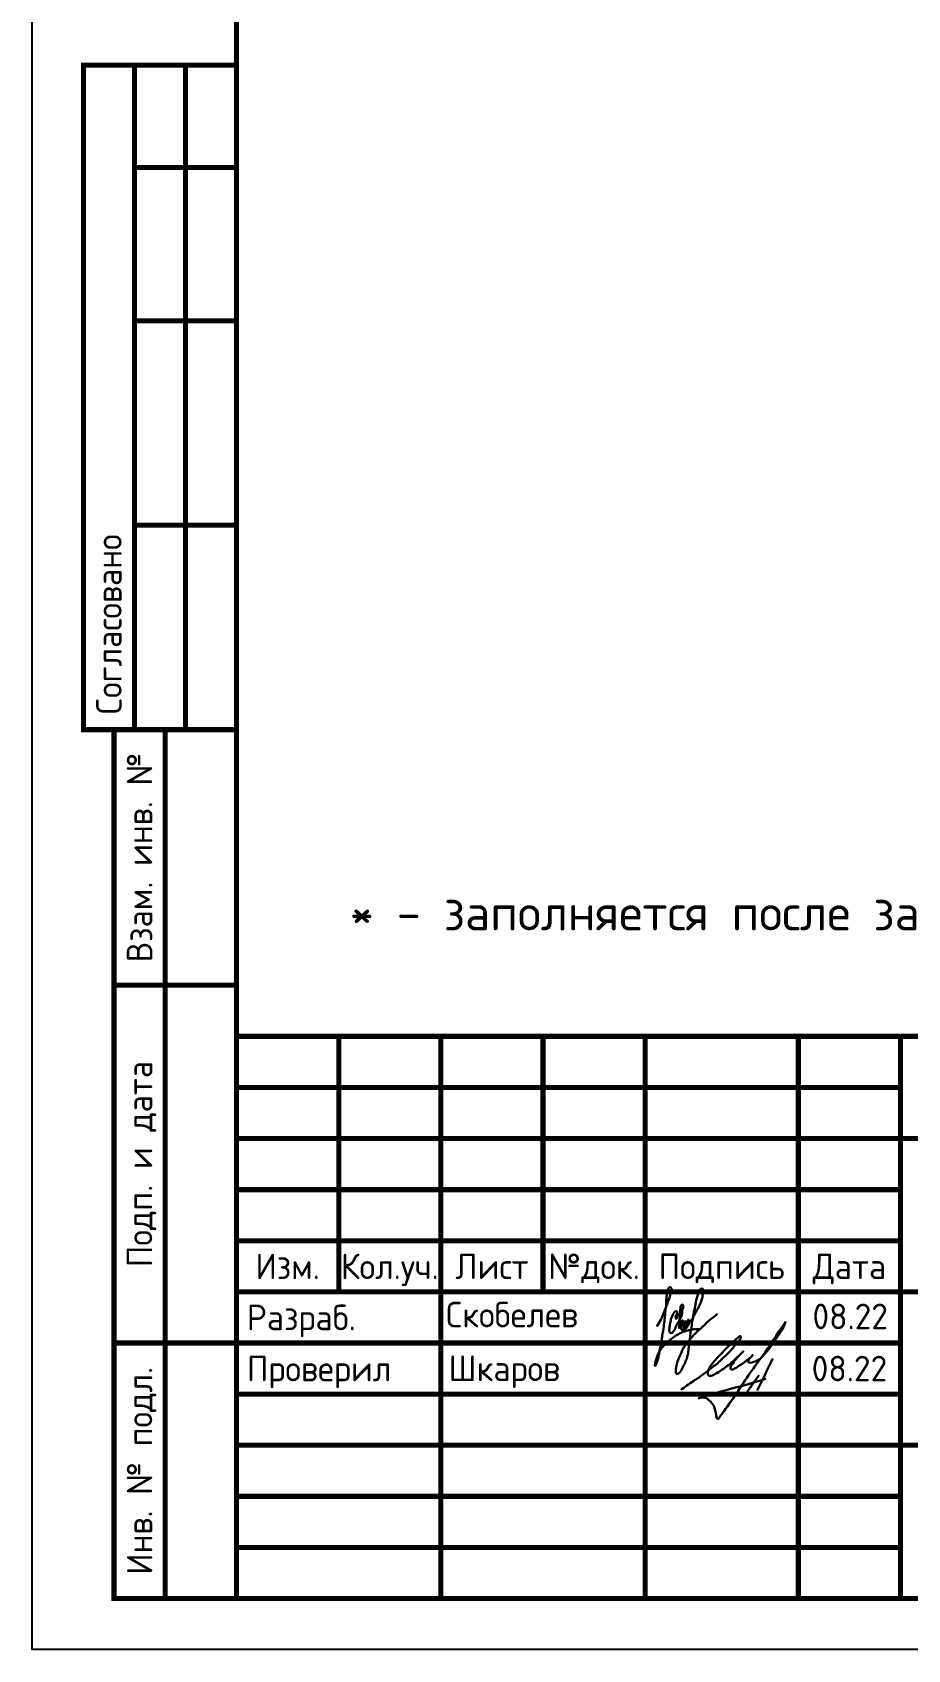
# Model space of a CAD drawing. Header units: millimetres. Extents: x 2079 to 5812, y 229 to 1012.
# Drawn here: x 4568.3 to 4654, y 228.9 to 387.1 of the extents above; entities that cross this region are included whole.
import ezdxf
from ezdxf.enums import TextEntityAlignment as Align

# ---------------------------------------------------------------- set-up
doc = ezdxf.new("R2010")
doc.units = ezdxf.units.MM
doc.layers.add('M-EQPM', color=50, linetype='Continuous', lineweight=18)
doc.styles.add('-ISOCPEUR-', font='isocpeur.ttf')
doc.styles.get("Standard").update_dxf_attribs({"font": 'GOST Common.ttf'})

# ---------------------------------------------------------------- blocks, each defined once
blk = doc.blocks.new('*U126')
blk.add_lwpolyline([(0, 0), (210, 0), (210, -297), (0, -297)], close=True)
at = {"const_width": 0.5}
blk.add_lwpolyline([(20, -5), (205, -5), (205, -292), (20, -292)], close=True, dxfattribs=at)
for points in [[(20, -207), (5, -207), (5, -142), (20, -142)], [(10, -142), (10, -207)], [(15, -142), (15, -207)], [(10, -152), (20, -152)], [(10, -167), (20, -167)], [(10, -187), (20, -187)], [(20, -292), (8, -292), (8, -207), (20, -207)], [(13, -207), (13, -292)], [(8, -232), (20, -232)], [(20, -292), (20, -237), (205, -237)], [(30, -237), (30, -262)], [(40, -237), (40, -292)], [(50, -237), (50, -262)], [(60, -237), (60, -292)], [(75, -237), (75, -292)], [(85, -237), (85, -292)], [(20, -242), (85, -242)], [(20, -247), (85, -247)], [(85, -247), (205, -247)], [(20, -252), (85, -252)], [(20, -257), (85, -257)], [(20, -262), (205, -262)], [(8, -267), (20, -267)], [(20, -267), (85, -267)], [(20, -272), (85, -272)], [(20, -277), (85, -277)], [(85, -277), (205, -277)], [(20, -282), (85, -282)], [(20, -287), (85, -287)]]:
    blk.add_lwpolyline(points, dxfattribs=at)
blk.add_text('Согласовано', height=2.5, rotation=90).set_placement((7.5, -205.5), align=Align.MIDDLE_LEFT)
for s, p in [('Взам. инв. №', (10.5, -219.5)), ('Подп. и дата', (10.5, -249.5)), ('Инв. № подл.', (10.5, -279.5))]:
    blk.add_text(s, height=2.5, rotation=90).set_placement(p, align=Align.MIDDLE_CENTER)
for s, p in [('Изм.', (25, -259.5)), ('Кол.уч.', (35, -259.5)), ('Лист', (45, -259.5)), ('№док.', (55, -259.5)), ('Подпись', (67.5, -259.5)), ('Дата', (80, -259.5))]:
    blk.add_text(s, height=2.5).set_placement(p, align=Align.MIDDLE_CENTER)
for s, p in [('Разраб.', (21, -264.5)), ('Проверил', (21, -269.5))]:
    blk.add_text(s, height=2.5).set_placement(p, align=Align.MIDDLE_LEFT)
blk.add_attdef('РАЗРАБОТАЛ', text='', height=2.5).set_placement((40.5, -264.22), align=Align.MIDDLE_LEFT)
at = {"flags": 8}
for tag, height, p in [('ДАТА', 2.5, (80.07, -264.4)), ('ЛИСТ', 3, (176.39, -271.92)), ('ЛИСТОВ', 3, (193.89, -271.92)), ('ФОРМАТ', 3, (170.97, -294.75))]:
    blk.add_attdef(tag, text='', height=height, dxfattribs=at).set_placement(p, align=Align.MIDDLE_CENTER)
blk.add_attdef('ПРОВЕРИЛ', (40.75, -270.73), '', height=2.5)
for tag, p in [('ТЕПЛОВЫЕ_СЕТИ_001', (106.44, -271)), ('ИМЯ_ЧЕРТЕЖА_001', (108.09, -285.55))]:
    blk.add_attdef(tag, p, '', height=3, dxfattribs=at)
blk = doc.blocks.new('Skobelev')
at = {"color": 177, "lineweight": 30, "true_color": 0x293189}
for points in [[(-1.68, -0.45), (-1.4, 0.04), (-1.22, 0.44), (-1.09, 0.78), (-1, 1.03), (-0.84, 1.44), (-0.74, 1.72), (-0.66, 2.01), (-0.6, 2.25), (-0.63, 2.46), (-0.71, 2.49), (-0.8, 2.44), (-0.87, 2.29), (-0.92, 2.05), (-0.97, 1.72), (-0.98, 1.38), (-1, 1.03), (-1.06, 0.66), (-1.08, 0.32), (-1.14, -0.18), (-1.22, -0.78), (-1.3, -1.21), (-1.35, -1.71), (-1.46, -2.17), (-1.52, -2.5), (-1.59, -2.81), (-1.65, -3.01), (-1.72, -3.2), (-1.78, -3.36), (-1.81, -3.4), (-1.83, -3.37), (-1.82, -3.24), (-1.79, -3.08), (-1.71, -2.85), (-1.66, -2.67), (-1.56, -2.43), (-1.36, -2.11), (-1.14, -1.87), (-0.64, -1.39), (-0.06, -1.01), (0.2, -0.88), (0.45, -0.79), (0.8, -0.7), (1.15, -0.64), (1.5, -0.65)], [(-0.21, 0.42), (-0.23, 0.43), (-0.26, 0.38), (-0.27, 0.3), (-0.27, 0.19), (-0.26, 0.12), (-0.2, 0.17), (-0.17, 0.3), (-0.15, 0.42), (-0.16, 0.56), (-0.21, 0.69), (-0.34, 0.65), (-0.44, 0.53), (-0.55, 0.31), (-0.63, 0.09), (-0.66, -0.09), (-0.71, -0.29), (-0.74, -0.51), (-0.76, -0.67), (-0.75, -0.82), (-0.67, -0.93), (-0.57, -0.93), (-0.43, -0.79), (-0.32, -0.59), (-0.21, -0.35), (-0.02, -0.02), (0.06, 0.12), (0.11, 0.23), (0.19, 0.45), (0.2, 0.67), (0.23, 0.85), (0.29, 1.09), (0.2, 1.19), (0.17, 1.17), (0.11, 1.08), (0.08, 0.9), (0.05, 0.69), (0.04, 0.41), (0.01, -0.02), (0.01, -0.21), (0, -0.33), (-0.02, -0.56), (0.01, -0.45), (0.06, -0.41), (0.17, -0.34), (0.24, -0.24), (0.29, -0.12), (0.28, -0.02), (0.21, 0), (0.17, -0.14), (0.14, -0.26), (0.12, -0.4), (0.1, -0.5), (0.12, -0.6), (0.17, -0.68), (0.27, -0.69), (0.34, -0.56), (0.41, -0.42), (0.47, -0.3), (0.5, -0.17), (0.47, -0.07), (0.43, -0.07), (0.39, -0.1), (0.35, -0.2), (0.32, -0.32), (0.3, -0.46), (0.3, -0.55), (0.31, -0.64), (0.36, -0.67), (0.42, -0.65), (0.47, -0.6), (0.51, -0.51), (0.56, -0.41), (0.59, -0.31), (0.63, -0.2), (0.67, -0.11), (0.71, -0.01), (0.69, 0.04), (0.63, 0.03), (0.59, -0.04), (0.55, -0.13), (0.53, -0.2), (0.5, -0.3), (0.47, -0.4), (0.48, -0.47), (0.49, -0.54), (0.54, -0.55), (0.57, -0.48), (0.66, -0.35), (0.74, -0.17), (0.91, 0.06), (1.03, 0.25), (1.16, 0.48), (1.26, 0.66), (1.37, 0.87), (1.48, 1.07), (1.58, 1.31), (1.69, 1.6), (1.74, 1.88), (1.77, 2.12), (1.74, 2.38), (1.68, 2.4), (1.55, 2.32), (1.46, 2.17), (1.39, 1.94), (1.28, 1.6), (1.22, 1.32), (1.18, 1.03), (1.07, 0.58), (1.04, 0.34), (0.95, -0.07), (0.92, -0.36), (0.82, -0.98), (0.78, -1.51), (0.68, -2.13), (0.63, -2.56), (0.55, -2.82), (0.43, -3.16), (0.2, -3.59), (-0.03, -3.94), (-0.24, -3.97), (-0.27, -3.76), (-0.24, -3.49), (-0.14, -3.06), (0.06, -2.58), (0.34, -2), (0.65, -1.6), (1.06, -1.1), (1.63, -0.57), (2.11, -0.11), (2.86, 0.49)]]:
    blk.add_spline(points, degree=3, dxfattribs=at)
blk = doc.blocks.new('подпись')
at = {"lineweight": 30}
for points in [[(-0.82, -1.23), (-0.21, -0.8), (0.43, -0.36), (0.86, -0.08), (1.32, 0.25), (2, 0.77), (2.8, 1.4), (3.27, 1.83), (3.84, 2.36), (4.46, 3.07), (5.01, 3.73), (5.08, 3.95), (5.01, 4.03), (4.91, 4), (4.76, 3.88), (4.33, 3.49), (3.4, 2.58), (2.34, 1.43), (1.83, 0.48), (1.87, 0.23), (1.99, 0.16), (2.17, 0.16), (2.41, 0.25), (3.02, 0.6), (3.71, 1.09), (4.34, 1.62), (5.32, 2.55), (4.75, 1.98), (4.27, 1.36), (4.08, 1.05), (4.07, 0.85), (4.11, 0.78), (4.25, 0.78), (4.42, 0.84), (4.78, 1.05), (5.16, 1.3), (5.47, 1.51), (5.72, 1.73), (6.05, 1.99), (6.23, 2.18), (5.94, 1.88), (5.8, 1.63), (5.8, 1.5), (5.89, 1.44), (6.13, 1.46), (6.57, 1.6), (6.9, 1.79), (7.5, 2.39), (8.04, 3.08), (8.61, 3.92), (9.15, 4.76), (9.43, 5.33), (8, 3.26), (6.29, 0.88), (3.58, -3.07), (3.05, -3.8), (2.85, -4.05), (2.49, -2.98), (2.12, -2.39), (1.3, -1.96), (1.02, -2.03), (2.91, -1.44), (4.7, -0.96), (7.51, -0.15)], [(8.19, 1.85), (6.68, -1.27)], [(6.86, 0.23), (5.67, -1.43)]]:
    blk.add_spline(points, degree=3, dxfattribs=at)
blk = doc.blocks.new('Подпись Леха')
at = {"color": 18, "true_color": 0x000000}
blk.add_blockref('подпись', (2.7, 0.11), dxfattribs=at)
blk = doc.blocks.new('Подписи')
blk.add_blockref('Подпись Леха', (2009.44, 1828.93))
at = {"layer": 'M-EQPM', "lineweight": 50, "xscale": 1.307815025212856, "yscale": 1.307815025212856, "zscale": 1.307815025212856}
blk.add_blockref('Skobelev', (2011.19, 1834.6), dxfattribs=at)

msp = doc.modelspace()

# ---------------------------------------------------------------- block references
ref = msp.add_blockref('*U126', (4568.258, 525.851))
ref.add_attrib('ДАТА', '08.22', dxfattribs={"height": 2.5}).set_placement((4648.333, 261.45), align=Align.MIDDLE_CENTER)
ref.add_attrib('РАЗРАБОТАЛ', 'Скобелев', dxfattribs={"height": 2.5}).set_placement((4608.759, 261.627), align=Align.MIDDLE_LEFT)
ref.add_attrib('ПРОВЕРИЛ', 'Шкаров', (4609.007, 255.122), dxfattribs={"height": 2.5})
msp.add_blockref('Подписи', (2620.419, -1573.55))

# ---------------------------------------------------------------- texts
at = {"insert": (4543.978, 302.712), "char_height": 3.5, "attachment_point": 1, "style": '-ISOCPEUR-'}
msp.add_mtext_dynamic_manual_height_columns('\\pi55.34242;* - заполняется после завершения монтажных работ', width=228.30038, gutter_width=17.5, heights=[0], dxfattribs=at)
at = {"lineweight": 50, "insert": (4648.258, 256.351), "char_height": 2.5, "attachment_point": 5}
msp.add_mtext_dynamic_manual_height_columns('08.22', width=10, gutter_width=12.5, heights=[0], dxfattribs=at)

doc.saveas('drawing.dxf')
